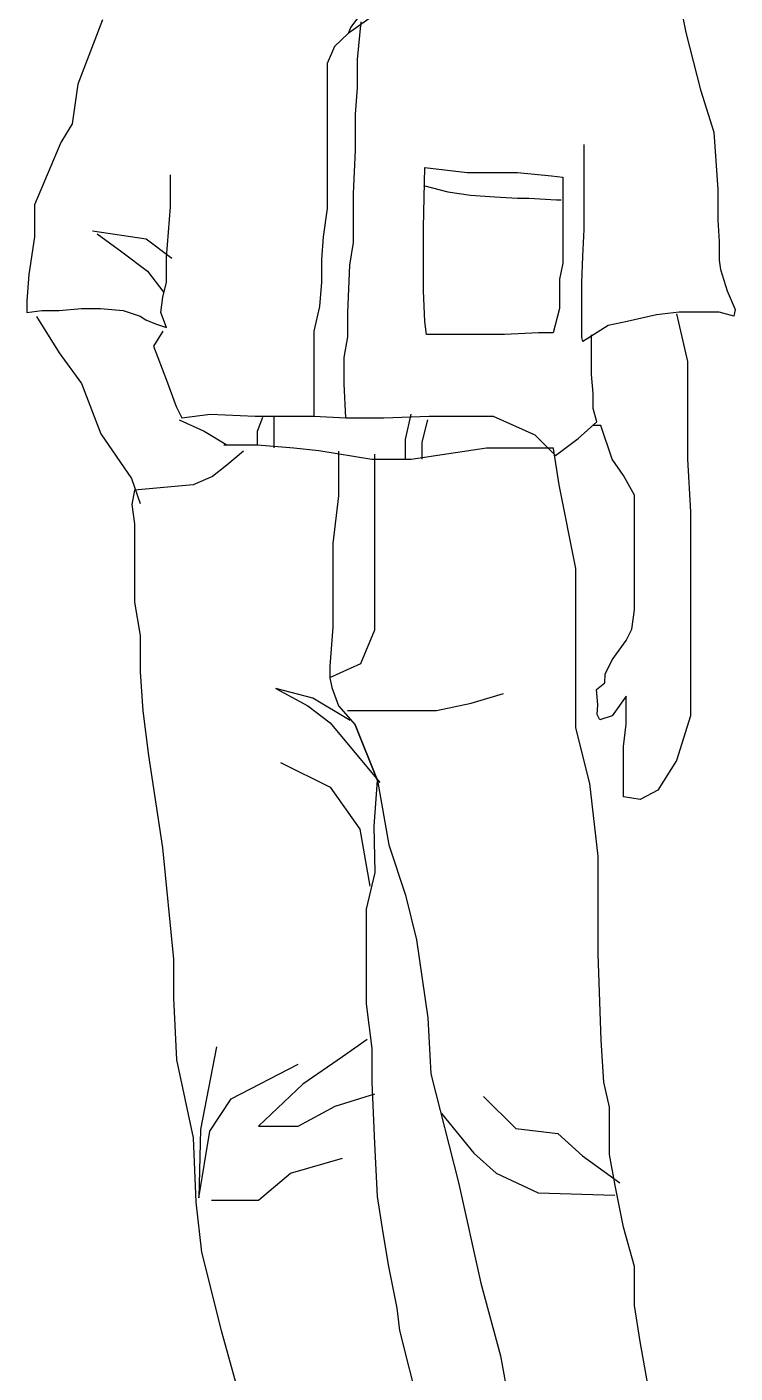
# Model space of a CAD drawing. Header units: millimetres. Extents: x 1111 to 1333, y -447 to -319.
# Drawn here: x 1282.117 to 1282.687, y -442.286 to -441.202 of the extents above; entities that cross this region are included whole.
import ezdxf

# ---------------------------------------------------------------- set-up
doc = ezdxf.new("R2010")
doc.units = ezdxf.units.MM
doc.layers.add('08', color=8, linetype='Continuous')

# ---------------------------------------------------------------- blocks, each defined once
blk = doc.blocks.new('HOMEM')
for points in [[(-0.1063, 1.5647), (-0.1074, 1.5529), (-0.1085, 1.5282), (-0.1128, 1.5122), (-0.1181, 1.4896), (-0.1214, 1.4832), (-0.131, 1.4778), (-0.1417, 1.465), (-0.1546, 1.4521), (-0.1696, 1.4371), (-0.1879, 1.4124), (-0.19, 1.4071)], [(0.0783, 1.4242), (0.0815, 1.4081), (0.0933, 1.362), (0.104, 1.3277), (0.1072, 1.2816), (0.1072, 1.2569), (0.1083, 1.2398), (0.1083, 1.2247), (0.1094, 1.2172), (0.1147, 1.2001), (0.1212, 1.1851), (0.1201, 1.1797), (0.1083, 1.1829), (0.0933, 1.1829), (0.0761, 1.1829), (0.0579, 1.1808), (0.0343, 1.1754), (0.0192, 1.1722), (0.0021, 1.1615), (-0.0012, 1.1593), (-0.0022, 1.1625), (-0.0022, 1.169), (-0.0022, 1.1754), (-0.0022, 1.1926), (-0.0022, 1.2065), (-0.0012, 1.228), (-0.0001, 1.2494), (-0.0001, 1.2709), (-0.0001, 1.3009), (-0.0001, 1.318)], [(-0.0806, 1.5593), (-0.0827, 1.5465), (-0.0827, 1.5272), (-0.0827, 1.5057), (-0.0827, 1.4864), (-0.0827, 1.4617), (-0.0827, 1.4424), (-0.0795, 1.4317), (-0.0881, 1.4392), (-0.0999, 1.4532), (-0.1117, 1.465), (-0.1171, 1.4703), (-0.1203, 1.4671), (-0.1267, 1.4532), (-0.1417, 1.4424), (-0.1525, 1.4328), (-0.1707, 1.421), (-0.19, 1.4071)], [(-0.3878, 1.4181), (-0.4075, 1.3665), (-0.4121, 1.3346), (-0.4212, 1.3194), (-0.4424, 1.2694), (-0.4424, 1.2436), (-0.447, 1.2132), (-0.4485, 1.192), (-0.4485, 1.1828), (-0.4364, 1.1844), (-0.4227, 1.1844), (-0.4045, 1.1859), (-0.3893, 1.1859), (-0.3711, 1.1844), (-0.3574, 1.1798), (-0.3528, 1.1768), (-0.3452, 1.1737), (-0.3361, 1.1707), (-0.3407, 1.1828), (-0.3392, 1.195), (-0.3361, 1.2071), (-0.3361, 1.2269), (-0.3331, 1.2678), (-0.3331, 1.2785), (-0.3331, 1.2936)], [(-0.1919, 1.0979), (-0.1934, 1.1252), (-0.1934, 1.1464), (-0.1903, 1.1631), (-0.1903, 1.1828), (-0.1888, 1.2208), (-0.1858, 1.239), (-0.1858, 1.2542), (-0.1858, 1.2785), (-0.1843, 1.3134), (-0.1843, 1.3331), (-0.1843, 1.3422), (-0.1827, 1.3635), (-0.1827, 1.3695), (-0.1827, 1.3862), (-0.1797, 1.4166)], [(-0.19, 1.4071), (-0.201, 1.3968), (-0.207, 1.3832), (-0.207, 1.3543), (-0.207, 1.3377), (-0.207, 1.3225), (-0.207, 1.3012), (-0.207, 1.2663), (-0.2101, 1.2436), (-0.2116, 1.2253), (-0.2116, 1.2071), (-0.2131, 1.1874), (-0.2177, 1.1677), (-0.2177, 1.1479), (-0.2177, 1.1312), (-0.2177, 1.113), (-0.2177, 1.0994)], [(-0.1296, 1.285), (-0.11, 1.2798), (-0.0918, 1.2772), (-0.0722, 1.2759), (-0.0539, 1.2746), (-0.0448, 1.2746), (-0.0226, 1.2733), (-0.0187, 1.2733)], [(-0.3958, 1.2485), (-0.3527, 1.242), (-0.3319, 1.2263)], [(-0.3919, 1.2459), (-0.3723, 1.2315), (-0.3514, 1.2159), (-0.3384, 1.1989)], [(0.074, 1.1816), (0.083, 1.1434), (0.083, 1.1075), (0.083, 1.0648), (0.0853, 1.0222), (0.0853, 0.9593), (0.0853, 0.9301), (0.0853, 0.8851), (0.0853, 0.8582), (0.074, 0.8222), (0.059, 0.7983), (0.0448, 0.7908), (0.0313, 0.793), (0.0313, 0.8065), (0.0313, 0.8177), (0.0313, 0.8335), (0.0336, 0.8514), (0.0336, 0.8739), (0.0223, 0.8582), (0.0125, 0.855), (0.0103, 0.8593), (0.0109, 0.8669), (0.0098, 0.8793), (0.0163, 0.8847), (0.0168, 0.8917), (0.0223, 0.9031), (0.0336, 0.9188), (0.0381, 0.9278), (0.0403, 0.9435), (0.0403, 0.9727), (0.0403, 0.9974), (0.0403, 1.0356), (0.0313, 1.0514), (0.0223, 1.0648), (0.0133, 1.0918), (0.0066, 1.0918)], [(-0.4407, 1.1794), (-0.4227, 1.1502), (-0.4047, 1.1255), (-0.389, 1.085), (-0.3643, 1.0491), (-0.3575, 1.0289)], [(-0.3392, 1.1677), (-0.3468, 1.1555), (-0.3361, 1.1282), (-0.3285, 1.107), (-0.324, 1.0979), (-0.3012, 1.1009), (-0.2648, 1.0994), (-0.2177, 1.0994), (-0.1919, 1.0979), (-0.1615, 1.0979), (-0.125, 1.0994), (-0.1007, 1.0994), (-0.0734, 1.0994), (-0.04, 1.0842), (-0.0233, 1.0675), (-0.0051, 1.0812), (0.0101, 1.0948), (0.0071, 1.1054), (0.0071, 1.1176), (0.0056, 1.1328), (0.0056, 1.1646)], [(-0.3261, 1.0963), (-0.3058, 1.0873), (-0.2878, 1.0761)], [(-0.2631, 1.0761), (-0.2631, 1.0873), (-0.2586, 1.0985)], [(-0.2496, 1.0738), (-0.2496, 1.0873), (-0.2496, 1.0985)], [(-0.144, 1.0648), (-0.144, 1.0806), (-0.1395, 1.1008)], [(-0.1305, 1.0648), (-0.1305, 1.0783), (-0.126, 1.0963)], [(-0.2901, 1.0761), (-0.2631, 1.0761), (-0.2339, 1.0738), (-0.2137, 1.0716), (-0.171, 1.0648), (-0.1395, 1.0648), (-0.0788, 1.0738), (-0.0249, 1.0738)], [(-0.1327, 0.3006), (-0.1485, 0.3635), (-0.1507, 0.3814), (-0.1575, 0.4151), (-0.162, 0.4421), (-0.1665, 0.4713), (-0.1687, 0.514), (-0.1709, 0.5634), (-0.1709, 0.5903), (-0.1754, 0.6263), (-0.1754, 0.6644), (-0.1754, 0.7026), (-0.1684, 0.732), (-0.1693, 0.7694), (-0.1665, 0.806), (-0.1844, 0.8509), (-0.1665, 0.806), (-0.1575, 0.7543), (-0.144, 0.7139), (-0.135, 0.6779), (-0.126, 0.615), (-0.1237, 0.5701), (-0.1013, 0.4825), (-0.0833, 0.4016), (-0.0676, 0.3432), (-0.0541, 0.2691)], [(0.0538, 0.3051), (0.0448, 0.3545), (0.0403, 0.3837), (0.0403, 0.4151), (0.0313, 0.4466), (0.0246, 0.4803), (0.0201, 0.505), (0.0201, 0.5432), (0.0156, 0.5634), (0.0134, 0.5971), (0.0111, 0.6667), (0.0111, 0.7453), (0.0044, 0.8037), (-0.0069, 0.8486), (-0.0069, 0.8868), (-0.0069, 0.9317), (-0.0069, 0.9767), (-0.0204, 1.0441), (-0.0248, 1.0733)], [(-0.2743, 1.071), (-0.2878, 1.0598), (-0.2991, 1.0508), (-0.3148, 1.0441), (-0.362, 1.0396), (-0.3642, 1.0283), (-0.362, 1.0126), (-0.362, 0.9722), (-0.362, 0.9497), (-0.3575, 0.9228), (-0.3575, 0.8936), (-0.3553, 0.8621), (-0.3508, 0.8262), (-0.3395, 0.752), (-0.3305, 0.6622), (-0.3305, 0.6308), (-0.3283, 0.5813), (-0.3148, 0.5184), (-0.3126, 0.4668), (-0.3081, 0.4264), (-0.2923, 0.3635), (-0.2811, 0.323)], [(-0.1979, 1.071), (-0.1979, 1.0351), (-0.2024, 0.9969), (-0.2024, 0.9632), (-0.2024, 0.9295), (-0.2047, 0.8981), (-0.2047, 0.8891), (-0.1799, 0.9003), (-0.1687, 0.9273), (-0.1687, 0.9452), (-0.1687, 0.9857), (-0.1687, 1.0036), (-0.1687, 1.0328), (-0.1687, 1.0688)], [(-0.2048, 0.8886), (-0.2032, 0.881), (-0.1978, 0.8663), (-0.1844, 0.8509)], [(-0.1886, 0.8543), (-0.2185, 0.8723), (-0.2484, 0.8802), (-0.2225, 0.8663), (-0.2046, 0.8524), (-0.1647, 0.8046)], [(-0.1906, 0.8623), (-0.1448, 0.8623), (-0.1189, 0.8623), (-0.0911, 0.8683), (-0.0652, 0.8762)], [(-0.2444, 0.8205), (-0.2046, 0.8006), (-0.1807, 0.7668), (-0.1727, 0.721)], [(-0.1747, 0.5976), (-0.1946, 0.5837), (-0.2265, 0.5618), (-0.2623, 0.528), (-0.2304, 0.528), (-0.2006, 0.5439), (-0.1687, 0.5539)], [(-0.2959, 0.5917), (-0.3089, 0.5252), (-0.3101, 0.4703), (-0.3013, 0.524), (-0.2842, 0.5499), (-0.2304, 0.5777)], [(-0.0811, 0.5519), (-0.0552, 0.526), (-0.0214, 0.522), (-0.0015, 0.5041), (0.0284, 0.4822)], [(-0.115, 0.538), (-0.0891, 0.5061), (-0.0711, 0.4902), (-0.0373, 0.4743), (0.0244, 0.4723)], [(-0.3001, 0.4683), (-0.2623, 0.4683), (-0.2364, 0.4902), (-0.1946, 0.5021)]]:
    blk.add_lwpolyline(points)
blk.add_lwpolyline([(-0.1283, 1.2993), (-0.0944, 1.2954), (-0.0539, 1.2954), (-0.0265, 1.2928), (-0.0174, 1.2915), (-0.0174, 1.268), (-0.0174, 1.2472), (-0.0174, 1.2224), (-0.02, 1.2094), (-0.02, 1.1859), (-0.0252, 1.1663), (-0.037, 1.1663), (-0.0644, 1.165), (-0.0813, 1.165), (-0.1139, 1.165), (-0.127, 1.165), (-0.1283, 1.1755), (-0.1296, 1.2002), (-0.1296, 1.2289), (-0.1296, 1.2511)], close=True)

msp = doc.modelspace()

# ---------------------------------------------------------------- block references
at = {"layer": '08'}
msp.add_blockref('HOMEM', (1282.5655, -442.615), dxfattribs=at)

doc.saveas('drawing.dxf')
